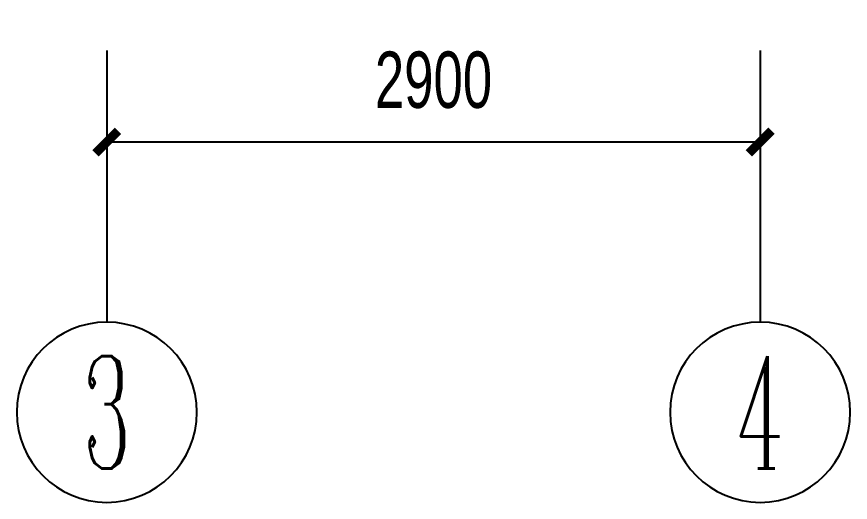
# Model space of a CAD drawing. Extents: x 141823 to 183823, y -39186 to 56515.
# Drawn here: x 174279 to 177979, y -4354 to -2197 of the extents above; entities that cross this region are included whole.
import ezdxf
from ezdxf.enums import TextEntityAlignment as Align

# ---------------------------------------------------------------- set-up
doc = ezdxf.new("R2010")
doc.units = 0
doc.header["$LTSCALE"] = 1000
doc.header["$MEASUREMENT"] = 0
doc.layers.add('AXIS', color=3, linetype='Continuous')
doc.layers.add('AXIS_TEXT', color=7, linetype='Continuous')
doc.styles.add('_TCH_AXIS', font='COMPLEX', dxfattribs={"bigfont": 'GBCBIG'})
doc.styles.add('COMPLEX', font='COMPLEX')
doc.styles.add('DIM_FONT', font='hztxt_e.shx', dxfattribs={"width": 0.7, "bigfont": 'hztxt.shx'})
doc.dimstyles.new('DIMN50', dxfattribs={"dimtxt": 250, "dimasz": 100, "dimexe": 150, "dimexo": 150, "dimgap": 150, "dimtad": 1, "dimdec": 0, "dimzin": 0, "dimdsep": 46, "dimtxsty": 'DIM_FONT', "dimblk": 'ARCHTICK', "dimcen": 0.09, "dimclrt": 7, "dimazin": 2, "dimtfac": 1, "dimtdec": 0, "dimtix": 1, "dimtmove": 2, "dimatfit": 3, "dimldrblk": 'ARCHTICK', "dimfxl": 0, "dimtolj": 1, "dimtzin": 0, "dimarcsym": 0})

# ---------------------------------------------------------------- blocks, each defined once
blk = doc.blocks.new('_ArchTick')
at = {"color": 0, "linetype": 'ByBlock', "const_width": 0.4}
blk.add_lwpolyline([(-0.5, -0.5), (0.5, 0.5)], dxfattribs=at)
blk = doc.blocks.new('*D61')
at = {"layer": 'AXIS', "color": 0, "lineweight": -2}
for p, q in [((174678.6622356484, -2347.423425642897), (174678.6622356484, -2904.160418547609)), ((177578.6595969391, -2347.423425642897), (177578.6595969391, -2904.160418547609)), ((177578.6595969391, -2754.160418547609), (174678.6622356484, -2754.160418547609))]:
    blk.add_line(p, q, dxfattribs=at)
at = {"layer": 'Defpoints', "color": 0}
for p in [(174678.6622356484, -2197.423425642897), (177578.6595969391, -2197.423425642897), (174678.6622356484, -2754.160418547609)]:
    blk.add_point(p, dxfattribs=at)
at = {"layer": 'AXIS', "color": 0, "lineweight": -2, "xscale": 100, "yscale": 100, "zscale": 100, "rotation": 180}
blk.add_blockref('_ArchTick', (174678.6622356484, -2754.160418547609), dxfattribs=at)
at = {"layer": 'AXIS', "color": 0, "lineweight": -2, "xscale": 100, "yscale": 100, "zscale": 100}
blk.add_blockref('_ArchTick', (177578.6595969391, -2754.160418547609), dxfattribs=at)
at = {"layer": 'AXIS', "color": 7, "insert": (176128.6609162938, -2479.160418547609), "char_height": 250, "attachment_point": 5, "style": 'DIM_FONT'}
blk.add_mtext('\\A1;2900', dxfattribs=at)
blk = doc.blocks.new('_AXISO')
blk.add_circle((0, 0), 0.5)
at = {"layer": 'AXIS_TEXT', "style": 'COMPLEX', "width": 1.041666666666667}
blk.add_attdef('A', text='', height=0.56, dxfattribs=at).set_placement((-0.25, -0.28), (0.25, -0.28), align=Align.FIT)

msp = doc.modelspace()

# ---------------------------------------------------------------- linework, layer by layer
at = {"layer": 'AXIS'}
for p, q in [((174678.6622356484, -2347.423425642904), (174678.6622356484, -3554.160418547609)), ((177578.6595969391, -2347.423425642904), (177578.6595969391, -3554.160418547609))]:
    msp.add_line(p, q, dxfattribs=at)

# ---------------------------------------------------------------- block references
ref = msp.add_blockref('_AXISO', (174678.6622356484, -3954.160418547609), dxfattribs=dict(at, xscale=-800, yscale=800, zscale=800))
ref.add_attrib('A', '3', dxfattribs={"layer": 'AXIS_TEXT', "height": 499.6643335554685, "style": '_TCH_AXIS', "width": 0.6428571428570313}).set_placement((174571.5913070294, -4203.99258532533), (174785.7331642674, -4203.99258532533), align=Align.FIT)
ref = msp.add_blockref('_AXISO', (177578.6595969391, -3954.160418547609), dxfattribs=dict(at, xscale=-800, yscale=800, zscale=800))
ref.add_attrib('A', '4', dxfattribs={"layer": 'AXIS_TEXT', "height": 499.6643335554685, "style": '_TCH_AXIS', "width": 0.5624999999999022}).set_placement((177471.5886683201, -4203.99258532533), (177685.7305255581, -4203.99258532533), align=Align.FIT)

# ---------------------------------------------------------------- dimensions: what is measured, and where the dimension line sits
dim = msp.add_aligned_dim(p1=(177578.6595969391, -2197.423425642897), p2=(174678.6622356484, -2197.423425642897), distance=556.7369929047118, dimstyle='DIMN50', dxfattribs=at)
dim.commit()
dim.dimension.update_dxf_attribs({"geometry": '*D61', "text_midpoint": (176128.6609162938, -2479.160418547609)})

doc.saveas('drawing.dxf')
